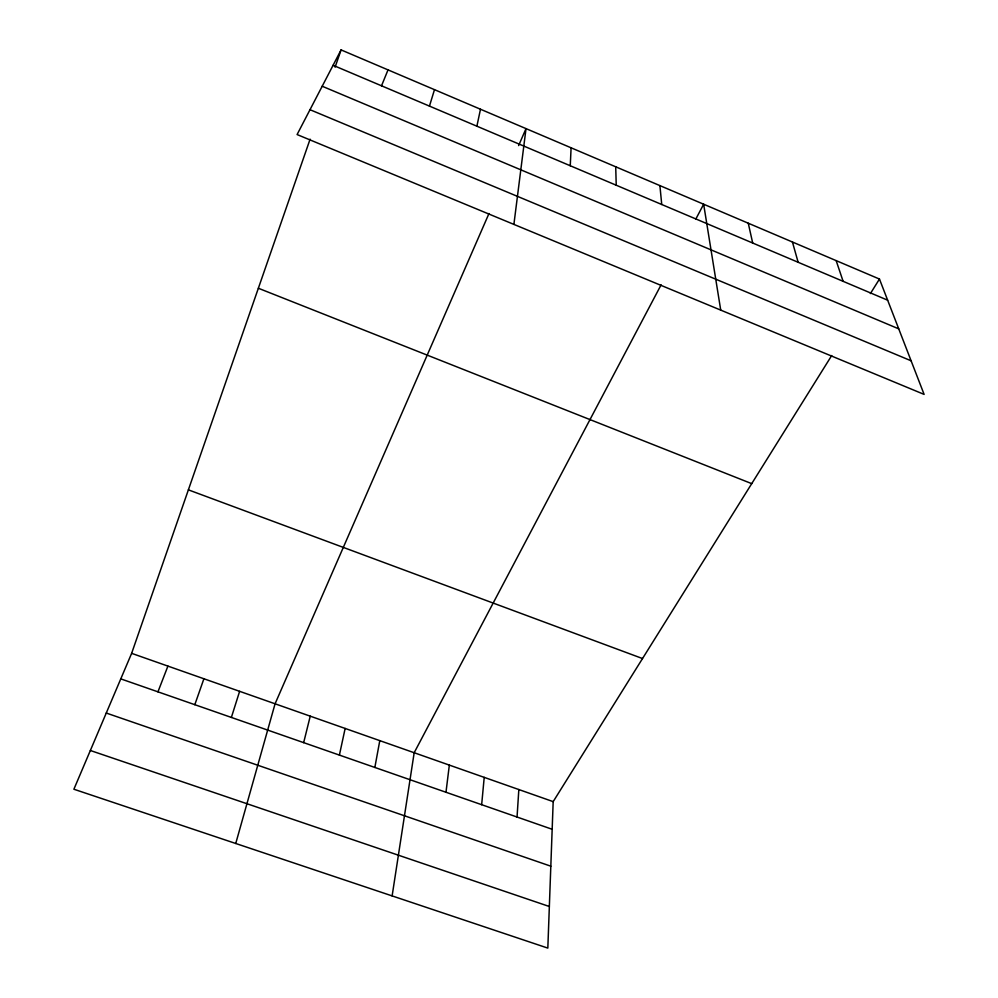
<?xml version="1.0" encoding="UTF-8"?>
<svg xmlns="http://www.w3.org/2000/svg" width="998" height="998" viewBox="0 0 998 998"><rect width="100%" height="100%" fill="white"/><g stroke="black" fill="none" stroke-linecap="round" stroke-linejoin="round"><path stroke-width="1.5" d="M831.708 355.538L553.179 801.631L547.827 948.1L73.889 789.231L131.636 653.341L310.104 139.159M570.257 165.755L571.093 147.804M517.051 817.038L518.835 789.543M481.66 804.7L484.217 777.367M445.981 792.25L449.337 765.092M513.895 224.4L526.021 128.617L518.623 145.583M392.127 895.905L414.182 752.729L661.113 284.829M374.849 767.45L379.789 740.641M476.882 126.197L480.487 109.244M339.395 755.099L345.146 728.453M303.666 742.637L310.241 716.165M235.74 843.485L275.074 703.802L488.995 213.497M429.452 106.1L434.492 89.658M231.374 717.437L239.62 691.327M335.079 67.19L341.079 49.9L879.463 279.053L924.111 394.397L297.092 134.555L341.079 49.9M194.81 704.688L203.904 678.765M157.946 691.839L167.913 666.103M381.523 85.803L388.022 69.885M695.856 218.986L703.652 204.228L720.731 310.116M870.406 293.562L879.463 279.053M90.356 750.496L549.349 906.508M106.262 713.046L550.821 866.189M120.783 678.877L552.168 829.276M131.636 653.341L553.179 801.631M188.385 489.856L642.512 658.543M258.357 288.247L751.719 483.643M310.004 109.705L911.099 360.789M322.192 86.24L898.736 328.853M333.083 65.282L887.634 300.186M836.162 260.628L843.123 281.336M792.437 242.015L798.138 262.274M748.263 223.215L752.692 243.025M659.903 185.603L661.736 204.503M615.716 166.803L616.228 185.229"/></g></svg>
